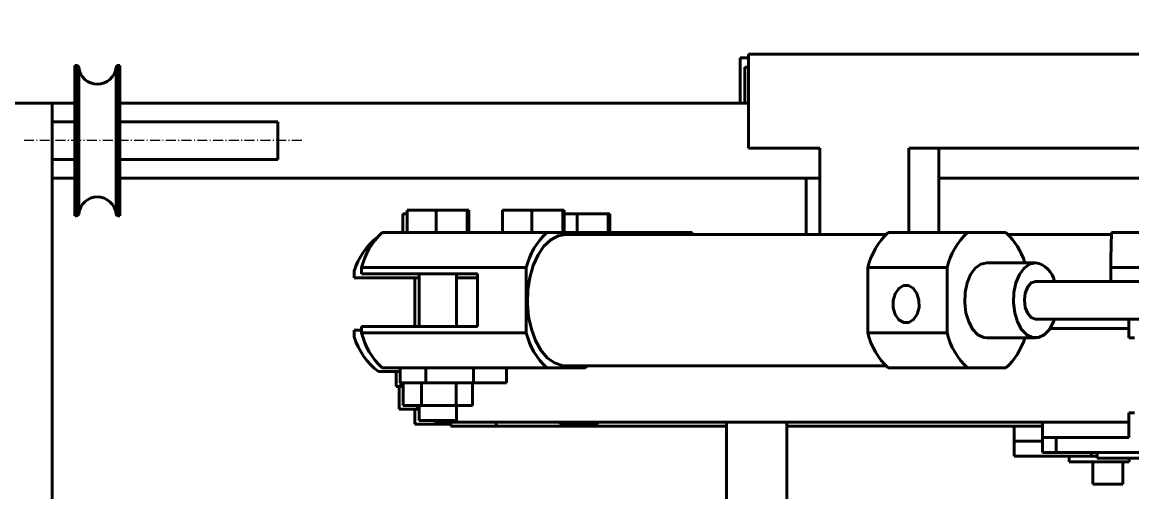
# Model space of a CAD drawing. Header units: millimetres. Extents: x 1065 to 3947, y -2666 to -625.
# Drawn here: x 1872.5 to 2006.3, y -2031.9 to -1975.3 of the extents above; entities that cross this region are included whole.
import ezdxf

# ---------------------------------------------------------------- set-up
doc = ezdxf.new("R2010")
doc.units = ezdxf.units.MM
doc.header["$PDSIZE"] = -1
doc.linetypes.add('ACAD_ISO10W100', pattern=[18, 12, -3, 0, -3])
doc.layers.get('Defpoints').update_dxf_attribs({"linetype": 'ACAD_ISO10W100'})
doc.styles.get("Standard").update_dxf_attribs({"font": 'times_0.ttf'})
doc.dimstyles.new('ISO-25', dxfattribs={"dimtxt": 2.5, "dimasz": 2.5, "dimexe": 1.25, "dimexo": 0.625, "dimtad": 1, "dimtxsty": 'Standard', "dimcen": 2.5, "dimadec": 0, "dimazin": 0, "dimtfac": 1, "dimtmove": 0, "dimatfit": 3, "dimfxl": 1, "dimarcsym": 0})

# ---------------------------------------------------------------- blocks, each defined once
blk = doc.blocks.new('*D21')
at = {"color": 0, "lineweight": -2}
for p, q in [((1961.05, -1979.12), (2162.13, -1979.12)), ((2161.13, -1982.42), (2161.13, -2250.24)), ((2161.13, -2524.65), (2161.13, -2256.84)), ((1940.42, -2527.96), (2162.13, -2527.96))]:
    blk.add_line(p, q, dxfattribs=at)
at = {"color": 0}
for points in [[(2160.58, -1982.42), (2161.68, -1982.42), (2161.13, -1979.12)], [(2160.58, -2524.65), (2161.68, -2524.65), (2161.13, -2527.96)]]:
    blk.add_solid(points, dxfattribs=at)
at = {"layer": 'Defpoints', "color": 0}
for p in [(1960.05, -1979.12), (1939.42, -2527.96), (2161.13, -2527.96)]:
    blk.add_point(p, dxfattribs=at)
at = {"color": 0, "lineweight": 15, "insert": (2161.13, -2253.54), "char_height": 3.5, "attachment_point": 5}
blk.add_mtext('640', dxfattribs=at)
blk = doc.blocks.new('*D22')
at = {"color": 0, "lineweight": -2}
for p, q in [((1836.73, -2092.38), (1836.73, -1937.72)), ((1840.03, -1938.72), (2072.24, -1938.72)), ((2075.54, -2115.64), (2075.54, -1937.72))]:
    blk.add_line(p, q, dxfattribs=at)
at = {"color": 0}
for points in [[(1840.03, -1938.17), (1840.03, -1939.28), (1836.73, -1938.72)], [(2072.24, -1938.17), (2072.24, -1939.28), (2075.54, -1938.72)]]:
    blk.add_solid(points, dxfattribs=at)
at = {"layer": 'Defpoints', "color": 0}
for p in [(2075.54, -1938.72), (1836.73, -2093.38), (2075.54, -2116.64)]:
    blk.add_point(p, dxfattribs=at)
at = {"color": 0, "lineweight": 15, "insert": (1956.14, -1935.42), "char_height": 3.5, "attachment_point": 5}
blk.add_mtext('280', dxfattribs=at)

msp = doc.modelspace()

# ---------------------------------------------------------------- linework, layer by layer
at = {"color": 7, "linetype": 'Continuous', "lineweight": 40}
for p, q in [((1960.0549, -1979.5756), (1959.0597, -1979.5756)), ((1959.0597, -1979.5756), (1959.0597, -1985.0134)), ((1960.0549, -1990.4512), (1960.0549, -1979.1224)), ((2012.5167, -1979.1224), (1960.0549, -1979.1224)), ((1879.0718, -1980.4819), (1878.8759, -1980.4819)), ((1878.8759, -1998.6079), (1878.8759, -1980.4819)), ((1884.3137, -1980.4819), (1884.1178, -1980.4819)), ((1884.3137, -1998.6079), (1884.3137, -1980.4819)), ((1960.0549, -1980.7085), (1959.6063, -1980.7085)), ((1959.6063, -1980.7085), (1959.6063, -1985.0134)), ((1876.157, -1985.0134), (1867.094, -1985.0134)), ((1876.157, -2043.9229), (1876.157, -1985.0134)), ((1878.8759, -1985.0134), (1876.157, -1985.0134)), ((1960.0549, -1985.0134), (1884.3137, -1985.0134)), ((1878.8759, -1987.2792), (1876.157, -1987.2792)), ((1903.346, -1987.2792), (1884.3137, -1987.2792)), ((1903.346, -1987.2792), (1903.346, -1991.8106)), ((1968.6482, -1990.4512), (1960.0549, -1990.4512)), ((1968.6482, -1990.4512), (1968.6482, -2000.8737)), ((2012.5167, -1990.4512), (1979.3898, -1990.4512)), ((1979.3898, -1990.4512), (1979.3898, -2000.6471)), ((1982.9895, -1990.4512), (1982.9895, -2000.6471)), ((1876.157, -1991.8106), (1878.8759, -1991.8106)), ((1884.3137, -1991.8106), (1903.346, -1991.8106)), ((1878.8759, -1994.0764), (1876.157, -1994.0764)), ((1968.6482, -1994.0764), (1884.3137, -1994.0764)), ((1966.9983, -1994.0764), (1966.9983, -2000.8737)), ((2018.1955, -1994.0764), (1982.9895, -1994.0764)), ((1878.8759, -1998.6079), (1879.0718, -1998.6079)), ((1884.1178, -1998.6079), (1884.3137, -1998.6079)), ((1918.4099, -1998.3813), (1918.4099, -2000.6471)), ((1918.4099, -1998.3813), (1918.907, -1998.3813)), ((1918.907, -1997.9282), (1918.907, -2000.6471)), ((1918.907, -1997.9282), (1922.4329, -1997.9282)), ((1922.4329, -1997.9282), (1922.4329, -2000.6471)), ((1922.4329, -1997.9282), (1926.1498, -1997.9282)), ((1926.1498, -1997.9282), (1926.1498, -2000.6471)), ((1926.1498, -1997.9282), (1926.3408, -1997.9282)), ((1926.3408, -1997.9282), (1926.3408, -2000.6471)), ((1930.4259, -1997.9282), (1930.4259, -2000.6471)), ((1930.4259, -1997.9282), (1933.9518, -1997.9282)), ((1933.9518, -1997.9282), (1933.9518, -2000.6471)), ((1933.9518, -1997.9282), (1937.6687, -1997.9282)), ((1937.6687, -1997.9282), (1937.6687, -2000.6471)), ((1937.6687, -1997.9282), (1937.8597, -1997.9282)), ((1937.8597, -1997.9282), (1937.8597, -2000.6471)), ((1937.8597, -1998.3813), (1939.4253, -1998.3813)), ((1939.4253, -1998.3813), (1939.4253, -2000.6471)), ((1939.4253, -1998.3813), (1943.1422, -1998.3813)), ((1943.1422, -1998.3813), (1943.1422, -2000.6471)), ((1943.1422, -1998.3813), (1943.3332, -1998.3813)), ((1943.3332, -1998.3813), (1943.3332, -2000.6471)), ((1935.7454, -2000.6471), (1915.9026, -2000.6471)), ((1940.3689, -2000.6471), (1935.7454, -2000.6471)), ((1976.6448, -2000.8737), (1938.0571, -2000.8737)), ((1940.6247, -2000.8737), (1940.3689, -2000.6471)), ((1953.0794, -2000.6471), (1940.3689, -2000.6471)), ((1953.0794, -2000.6471), (1953.0694, -2000.8737)), ((1953.2608, -2000.6471), (1953.0794, -2000.6471)), ((1953.2708, -2000.8737), (1953.2608, -2000.6471)), ((1986.4545, -2000.6471), (1976.9006, -2000.6471)), ((1991.0781, -2000.6471), (1986.4545, -2000.6471)), ((2003.8088, -2000.8737), (1991.3339, -2000.8737)), ((2015.5977, -2000.6471), (2003.8188, -2000.6471)), ((1994.6457, -2004.2723), (1988.7663, -2004.2723)), ((1912.5405, -2005.3065), (1912.5405, -2006.0849)), ((1933.2839, -2004.8533), (1913.4412, -2004.8533)), ((1913.4412, -2005.6317), (1913.4412, -2004.8533)), ((1927.4046, -2005.6317), (1913.4412, -2005.6317)), ((1920.3582, -2005.6317), (1920.3582, -2011.9758)), ((1924.8897, -2011.9758), (1924.8897, -2005.6317)), ((1927.4046, -2011.9758), (1927.4046, -2005.6317)), ((1933.2839, -2012.7542), (1933.2839, -2004.8533)), ((1983.9931, -2004.8533), (1974.4392, -2004.8533)), ((1974.4392, -2012.7542), (1974.4392, -2004.8533)), ((1983.9931, -2012.7542), (1983.9931, -2004.8533)), ((2015.5011, -2004.8533), (2003.7223, -2004.8533)), ((2003.7223, -2006.538), (2003.7223, -2004.8533)), ((1920.3582, -2006.0849), (1912.5405, -2006.0849)), ((1919.8611, -2006.0849), (1919.8611, -2011.9758)), ((1927.4046, -2006.0849), (1924.8897, -2006.0849)), ((2008.6309, -2006.538), (1994.6457, -2006.538)), ((1994.6457, -2011.0695), (2008.6309, -2011.0695)), ((2005.8944, -2011.0695), (2005.8944, -2013.3353)), ((1912.5405, -2012.429), (1912.5405, -2013.2074)), ((1913.4412, -2012.429), (1912.5405, -2012.429)), ((1913.4412, -2012.7542), (1913.4412, -2011.9758)), ((1913.4412, -2011.9758), (1927.4046, -2011.9758)), ((2005.8944, -2012.2024), (1996.3996, -2012.2024)), ((1933.2839, -2012.7542), (1913.4412, -2012.7542)), ((1983.9931, -2012.7542), (1974.4392, -2012.7542)), ((1988.7663, -2013.3353), (1994.6457, -2013.3353)), ((2005.8944, -2013.3353), (2006.5639, -2013.3353)), ((1918.0924, -2017.4136), (1915.4748, -2017.4136)), ((1918.512, -2016.9605), (1915.9026, -2016.9605)), ((1917.5953, -2017.4136), (1917.5953, -2019.2262)), ((1918.0924, -2016.9605), (1918.0924, -2018.7731)), ((1918.512, -2016.9605), (1921.1841, -2016.9605)), ((1921.1841, -2016.9605), (1921.1841, -2018.7731)), ((1921.1841, -2016.9605), (1922.1123, -2016.9605)), ((1935.7454, -2016.9605), (1922.1123, -2016.9605)), ((1926.9206, -2016.9605), (1926.9206, -2018.7731)), ((1930.8802, -2018.7731), (1930.8802, -2016.9605)), ((1940.3689, -2016.9605), (1935.7454, -2016.9605)), ((1938.0571, -2016.7339), (1976.6448, -2016.7339)), ((1940.3689, -2016.9605), (1940.6247, -2016.7339)), ((1986.4545, -2016.9605), (1976.9006, -2016.9605)), ((1991.0781, -2016.9605), (1986.4545, -2016.9605)), ((1921.1841, -2018.7731), (1918.0924, -2018.7731)), ((1918.4404, -2018.7731), (1918.4404, -2021.492)), ((1920.6568, -2018.7731), (1920.6568, -2021.492)), ((1926.9206, -2018.7731), (1921.1841, -2018.7731)), ((1924.8404, -2018.7731), (1924.8404, -2021.492)), ((1926.8074, -2018.7731), (1926.8074, -2021.492)), ((1930.8802, -2018.7731), (1926.9206, -2018.7731)), ((1918.1575, -2019.2262), (1917.5953, -2019.2262)), ((1917.9433, -2019.2262), (1917.9433, -2021.9451)), ((1918.1575, -2019.2262), (1918.4404, -2019.2262)), ((1920.6568, -2021.492), (1918.4404, -2021.492)), ((1920.1597, -2021.492), (1920.1597, -2021.9451)), ((1920.3582, -2021.492), (1920.3582, -2023.3046)), ((1924.8404, -2021.492), (1920.6568, -2021.492)), ((1926.8074, -2021.492), (1924.8404, -2021.492)), ((1924.8897, -2023.3046), (1924.8897, -2021.492)), ((1920.1597, -2021.9451), (1917.9433, -2021.9451)), ((1919.8611, -2021.9451), (1919.8611, -2023.7577)), ((1920.3582, -2021.9451), (1920.1597, -2021.9451)), ((2005.8944, -2022.3983), (2005.8944, -2025.3437)), ((2005.8944, -2022.3983), (2006.5639, -2022.3983)), ((1924.1696, -2023.7577), (1919.8611, -2023.7577)), ((1924.8897, -2023.3046), (1920.3582, -2023.3046)), ((1922.2869, -2023.3046), (1922.2869, -2023.5311)), ((2005.8944, -2023.5311), (1922.2869, -2023.5311)), ((1924.1696, -2023.9843), (1924.1696, -2023.5311)), ((1929.635, -2023.9843), (1924.1696, -2023.9843)), ((1929.635, -2023.5311), (1929.635, -2023.9843)), ((1957.4128, -2023.9843), (1929.635, -2023.9843)), ((1937.3506, -2023.5311), (1937.3506, -2023.7577)), ((1941.8821, -2023.7577), (1937.3506, -2023.7577)), ((1941.8821, -2023.7577), (1941.8821, -2023.5311)), ((1957.4128, -2023.5311), (1957.4128, -2049.5873)), ((1964.6632, -2049.5873), (1964.6632, -2023.5311)), ((1995.4887, -2023.9843), (1964.6632, -2023.9843)), ((1992.0837, -2023.9843), (1992.0837, -2025.7969)), ((1995.4887, -2023.5311), (1995.4887, -2025.3437)), ((1992.0837, -2025.7969), (1992.0837, -2027.6095)), ((1995.4887, -2025.7969), (1992.0837, -2025.7969)), ((1995.4887, -2025.3437), (1995.4887, -2027.1564)), ((1997.1477, -2025.3437), (1995.4887, -2025.3437)), ((1997.1477, -2027.1564), (1997.1477, -2025.3437)), ((2005.8944, -2025.3437), (1997.1477, -2025.3437)), ((1995.4887, -2027.1564), (1997.1477, -2027.1564)), ((1997.1477, -2027.1564), (2008.4548, -2027.1564)), ((2002.0981, -2027.1564), (2002.0981, -2027.8361)), ((1992.0837, -2027.6095), (2001.406, -2027.6095)), ((1998.6931, -2027.6095), (1998.6931, -2028.2892)), ((1998.6931, -2028.2892), (2004.0673, -2028.2892)), ((2001.406, -2027.6095), (2002.0981, -2027.6095)), ((2001.5575, -2028.2892), (2001.5575, -2031.0081)), ((2002.0981, -2027.8361), (2004.5713, -2027.8361)), ((2004.0673, -2028.2892), (2005.9435, -2028.2892)), ((2004.5713, -2027.8361), (2009.3484, -2027.8361)), ((2005.1827, -2031.0081), (2005.1827, -2028.2892)), ((2005.9435, -2028.2892), (2005.9435, -2027.8361)), ((2004.6346, -2031.0081), (2001.5575, -2031.0081)), ((2005.1827, -2031.0081), (2004.6346, -2031.0081))]:
    msp.add_line(p, q, dxfattribs=at)
at = {"color": 8, "linetype": 'Continuous', "lineweight": 40}
for p, q in [((1879.0718, -1998.6079), (1879.0718, -1980.4819)), ((1879.3421, -1998.3651), (1879.3421, -1980.7247)), ((1883.8475, -1998.3651), (1883.8475, -1980.7247)), ((1884.1178, -1998.6079), (1884.1178, -1980.4819)), ((1918.1575, -2018.7731), (1918.1575, -2019.2262)), ((2001.406, -2027.6095), (2001.406, -2027.1564))]:
    msp.add_line(p, q, dxfattribs=at)
at = {"color": 5, "linetype": 'ACAD_ISO10W100', "lineweight": 15, "ltscale": 0.1}
msp.add_line((1906.2405, -1989.5449), (1872.7873, -1989.5449), dxfattribs=at)
at = {"color": 7, "linetype": 'Continuous', "lineweight": 40, "flags": 128}
for points in [[(1938.0571, -2000.8737), (1937.123, -2001.036), (1936.2271, -2001.5163), (1935.4061, -2002.295), (1934.6936, -2003.3402), (1934.1189, -2004.609), (1933.7054, -2006.0496), (1933.47, -2007.6029), (1933.4225, -2009.2054), (1933.5647, -2010.7915), (1933.8908, -2012.2962), (1934.3874, -2013.6579), (1935.0344, -2014.8208), (1935.805, -2015.7375), (1936.6679, -2016.3702), (1937.5877, -2016.6932), (1938.0571, -2016.7339)], [(1988.7663, -2004.2723), (1988.0509, -2004.4403), (1987.3885, -2004.932), (1986.8283, -2005.7108), (1986.4118, -2006.719), (1986.17, -2007.8818), (1986.1207, -2009.113), (1986.2677, -2010.3213), (1986.5999, -2011.417), (1987.0928, -2012.3189), (1987.7099, -2012.9601), (1988.4052, -2013.2931), (1988.7663, -2013.3353)], [(1994.6457, -2004.2723), (1993.9302, -2004.4403), (1993.2678, -2004.932), (1992.7076, -2005.7108), (1992.2912, -2006.719), (1992.0493, -2007.8818), (1992, -2009.113), (1992.147, -2010.3213), (1992.4792, -2011.417), (1992.9722, -2012.3189), (1993.5892, -2012.9601), (1994.2846, -2013.2931), (1995.0067, -2013.2931), (1995.7021, -2012.9601), (1996.3192, -2012.3189), (1996.8121, -2011.417), (1996.9422, -2011.0695)], [(1980.3782, -2010.4976), (1980.6088, -2009.6776), (1980.6029, -2008.7936), (1980.3614, -2007.9801), (1979.9211, -2007.361), (1979.3491, -2007.0306), (1978.7324, -2007.0391), (1978.1649, -2007.3852), (1977.733, -2008.0163), (1977.5025, -2008.8362), (1977.5084, -2009.7202), (1977.7499, -2010.5337), (1978.1901, -2011.1528), (1978.7622, -2011.4833), (1979.3789, -2011.4748), (1979.9463, -2011.1287), (1980.3782, -2010.4976)], [(1994.6457, -2006.538), (1994.1383, -2006.7105), (1993.7081, -2007.2017), (1993.4207, -2007.9367), (1993.3198, -2008.8038), (1993.4207, -2009.6708), (1993.7081, -2010.4059), (1994.1383, -2010.8971), (1994.6457, -2011.0695)]]:
    msp.add_lwpolyline(points, dxfattribs=at)
at = {"color": 7, "linetype": 'Continuous', "lineweight": 40}
for centre, radius, start, end in [((1879.0718, -1980.7538), 0.2719, 6.15064, 90), ((1881.5948, -1980.4819), 2.2658, 186.15064, 353.84936), ((1884.1178, -1980.7538), 0.2719, 90, 173.84936), ((1881.5948, -1998.6079), 2.2658, 6.15064, 173.84936), ((1879.0718, -1998.336), 0.2719, 270, 353.84936), ((1884.1178, -1998.336), 0.2719, 186.15064, 270), ((1920.534, -2007.7408), 8.3559, 128.656993, 163.062241), ((1921.6153, -2006.8134), 8.4058, 132.813041, 166.515661), ((1941.4582, -2006.8135), 8.406, 132.81325, 166.515177), ((1982.6136, -2006.8135), 8.4061, 132.813689, 166.515013), ((1992.1675, -2006.8135), 8.4061, 132.813689, 166.515013), ((1985.5769, -2006.6392), 8.1344, 16.916502, 47.446033), ((2135.7843, -2005.7799), 132.0652, 177.772586, 179.597993), ((1994.1393, -2007.0822), 2.8552, 10.987585, 79.785117), ((1920.4581, -2010.8106), 8.2724, 196.841848, 232.9582), ((1921.6153, -2010.7942), 8.4058, 193.484339, 227.186959), ((1941.4582, -2010.7941), 8.406, 193.484823, 227.18675), ((1982.6136, -2010.794), 8.4061, 193.484987, 227.186311), ((1992.1675, -2010.794), 8.4061, 193.484987, 227.186311), ((1985.5769, -2010.9684), 8.1344, 312.553967, 343.083498)]:
    msp.add_arc(centre, radius, start, end, dxfattribs=at)

# ---------------------------------------------------------------- dimensions: what is measured, and where the dimension line sits
at = {"color": 1, "lineweight": 15}
dim = msp.add_linear_dim(base=(2075.543, -1938.7248), p1=(1836.7329, -2093.3781), p2=(2075.543, -2116.639), text='280', dimstyle='ISO-25', override={"dimtxt": 3.5, "dimasz": 3.302, "dimexe": 1, "dimexo": 1, "dimgap": 1.524, "dimtih": 1, "dimtoh": 1, "dimlfac": 5, "dimzin": 0, "dimadec": 2, "dimtzin": 0}, dxfattribs=at)
dim.commit()
dim.dimension.update_dxf_attribs({"geometry": '*D22', "text_midpoint": (1956.138, -1935.4205)})
dim = msp.add_linear_dim(base=(2161.1307, -2527.9567), p1=(1960.0549, -1979.1224), p2=(1939.4153, -2527.9567), angle=90, text='640', dimstyle='ISO-25', override={"dimtxt": 3.5, "dimasz": 3.302, "dimexe": 1, "dimexo": 1, "dimgap": 1.524, "dimtih": 1, "dimtoh": 1, "dimlfac": 5, "dimzin": 0, "dimadec": 2, "dimtzin": 0}, dxfattribs=at)
dim.commit()
dim.dimension.update_dxf_attribs({"geometry": '*D21', "text_midpoint": (2161.1307, -2253.5396), "dimtype": 160})

doc.saveas('drawing.dxf')
